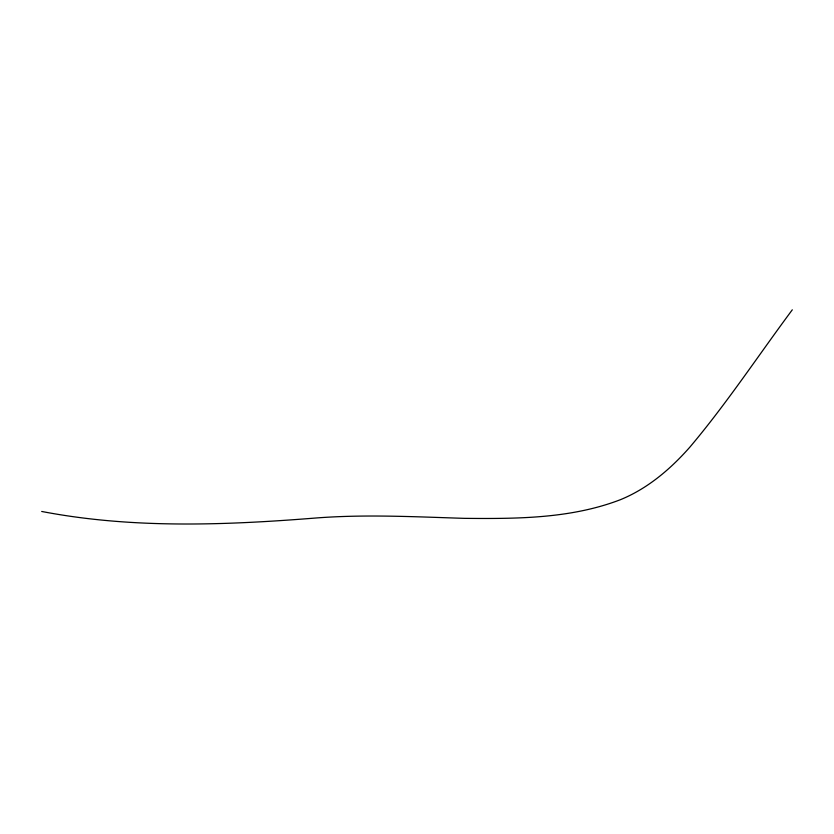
<?xml version="1.0" encoding="UTF-8"?>
<svg xmlns="http://www.w3.org/2000/svg" width="834" height="834" viewBox="0 0 834 834"><rect width="100%" height="100%" fill="white"/><g stroke="black" fill="none" stroke-linecap="round" stroke-linejoin="round"><path stroke-width="1.25" d="M792.3 309.81C758.231 355.638 726.737 403.468 689.864 447.139C670.546 469.052 647.778 488.495 620.506 499.66C570.956 518.727 516.851 518.842 464.496 518.352C414.873 516.809 365.167 514.171 315.565 518.029C224.398 525.274 132.033 528.829 41.7 511.461"/></g></svg>
